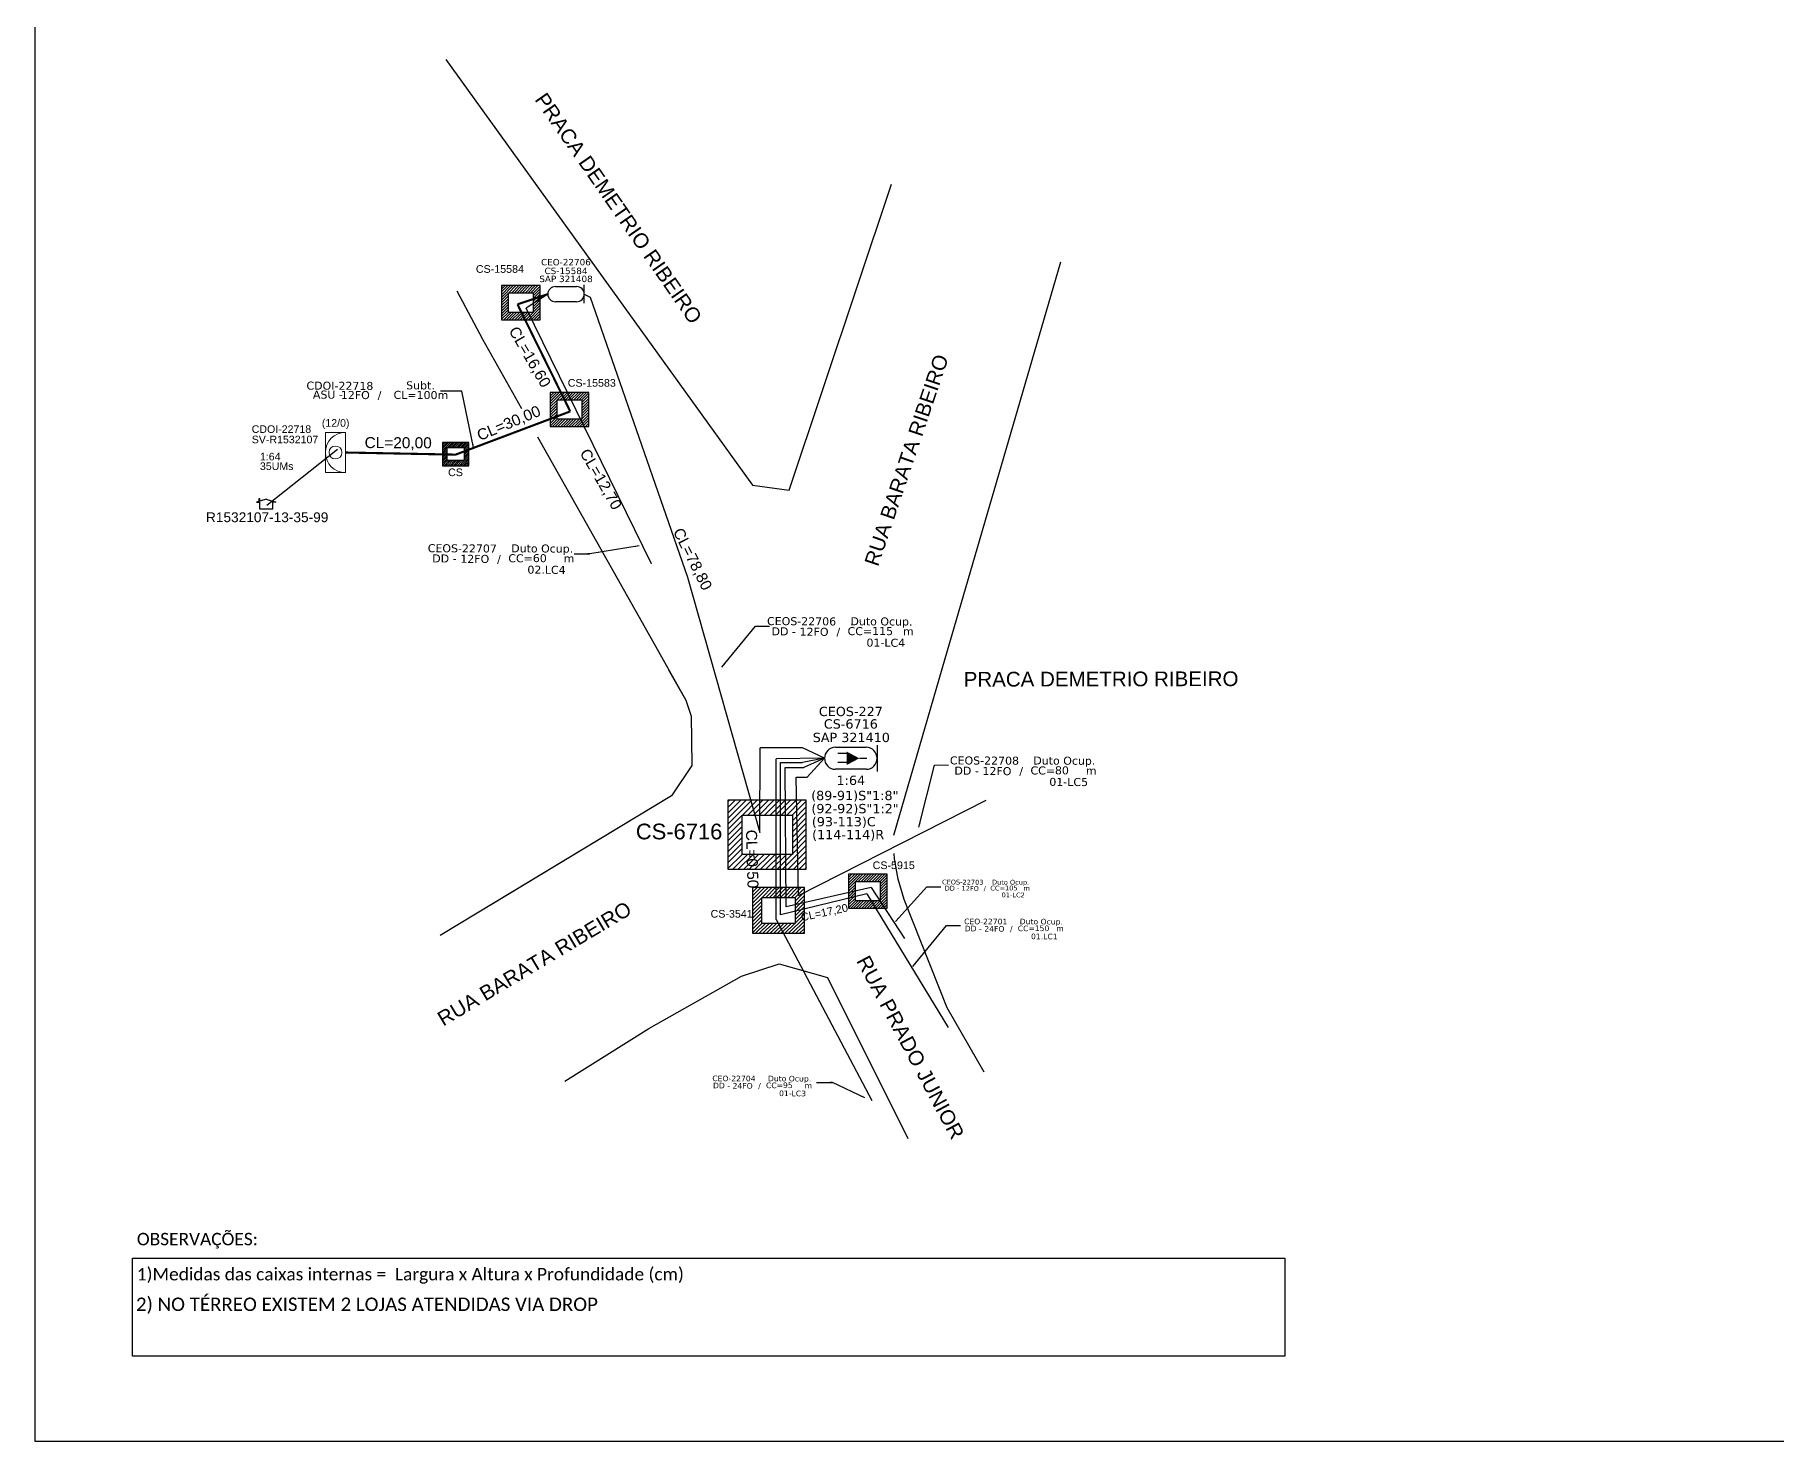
# Model space of a CAD drawing. Extents: x -4 to 837, y 1 to 595.
# Drawn here: x -3.8 to 416.7, y 1.3 to 340.7 of the extents above; entities that cross this region are included whole.
import ezdxf
from ezdxf.enums import TextEntityAlignment as Align

# ---------------------------------------------------------------- set-up
doc = ezdxf.new("R2010")
doc.units = 0
for name, color, linetype in [('10.0-Cartográfico', 4, 'Continuous'), ('10.1-Caixas Subterrâneas', 5, 'Continuous'), ('10.3-Nome das Ruas', 252, 'Continuous'), ('20.4-CEOS', 1, 'Continuous'), ('20.5-CEO', 1, 'Continuous'), ('CAP a instalar', 1, 'Continuous'), ('CD a instalar', 1, 'Continuous'), ('label_cabos', 7, 'Continuous'), ('Legenda', 1, 'Continuous'), ('METRAGEM', 92, 'Continuous'), ('Surveys Casinhas', 7, 'Continuous'), ('surveys legendas', 7, 'Continuous')]:
    doc.layers.add(name, color=color, linetype=linetype)
doc.layers.add("20.0-LEGENDA DOS CDO'S", color=1, linetype='Continuous', lineweight=0)
doc.layers.add('20.1-CDO_INTERIOR', color=1, linetype='Continuous', lineweight=0)
doc.layers.add('DROP DE CLIENTE', color=140, linetype='Continuous', plot=False)
doc.layers.add('EXTRA', color=50, linetype='Continuous', plot=False)
doc.styles.add('ARIAL', font='arial.ttf')
doc.styles.add('siredit', font='verdana.ttf')
doc.styles.add('WMF-Calibri0', font='calibri.ttf')
doc.linetypes.add('FENCELINE1', pattern='A,0.25,-0.1,[133,ltypeshp.shx,S=0.1,R=0,X=-0.1,Y=0],-0.1,1', length=1.45)
doc.dimstyles.new('CC', dxfattribs={"dimtxt": 0.8, "dimasz": 2, "dimexe": 0.18, "dimexo": 0.0625, "dimgap": 0.09, "dimtad": 0, "dimdec": 0, "dimrnd": 1, "dimzin": 0, "dimdsep": 46, "dimtxsty": 'siredit', "dimblk": 'NONE', "dimcen": 0, "dimse1": 1, "dimse2": 1, "dimsd1": 1, "dimsd2": 1, "dimclrt": 7, "dimadec": 0, "dimazin": 0, "dimtfac": 1, "dimtdec": 0, "dimtofl": 0, "dimtmove": 0, "dimatfit": 3, "dimfxl": 0, "dimtolj": 1, "dimtzin": 0, "dimarcsym": 0})

# ---------------------------------------------------------------- blocks, each defined once
blk = doc.blocks.new('SURVEY_SURVEY')
for p, q in [((0, 0.0000127), (-0.0000126, 0.000009)), ((-0.0000126, 0.000009), (-0.0000086, 0.000009)), ((-0.0000086, 0), (-0.0000086, 0.000009)), ((0.0000086, 0), (-0.0000086, 0)), ((0, 0.0000127), (0.0000126, 0.000009)), ((0.0000084, 0.0000132), (0.0000098, 0.0000132)), ((0.0000084, 0.0000103), (0.0000084, 0.0000132)), ((0.0000126, 0.000009), (0.0000086, 0.000009)), ((0.0000086, 0.000009), (0.0000086, 0)), ((0.0000098, 0.0000132), (0.0000098, 0.0000099))]:
    blk.add_line(p, q)
blk = doc.blocks.new('*X61')
at = {"color": 0, "linetype": 'Continuous'}
for p, q in [((-1.25, 0.34099), (-0.49099, 1.1)), ((-1.25, 0.517767), (-0.667767, 1.1)), ((-1.25, 0.694544), (-0.844544, 1.1)), ((-1.25, 0.87132), (-1.02132, 1.1)), ((-1.25, 1.048097), (-1.198097, 1.1)), ((-1.25, 0.164214), (-0.8035, 0.610714)), ((-0.789214, 0.625), (-0.314214, 1.1)), ((-0.612437, 0.625), (-0.137437, 1.1)), ((-0.43566, 0.625), (0.03934, 1.1)), ((-0.258883, 0.625), (0.216117, 1.1)), ((-0.082107, 0.625), (0.392893, 1.1)), ((0.09467, 0.625), (0.56967, 1.1)), ((0.271447, 0.625), (0.746447, 1.1)), ((0.448223, 0.625), (0.923223, 1.1)), ((0.625, 0.625), (1.1, 1.1)), ((0.801777, 0.625), (1.25, 1.073223)), ((0.8035, 0.449947), (1.25, 0.896447)), ((0.8035, 0.27317), (1.25, 0.71967)), ((-1.25, -0.012563), (-0.8035, 0.433937)), ((-1.25, -0.18934), (-0.8035, 0.25716)), ((-1.25, -0.366117), (-0.8035, 0.080383)), ((0.8035, 0.096393), (1.25, 0.542893)), ((0.8035, -0.080383), (1.25, 0.366117)), ((0.8035, -0.25716), (1.25, 0.18934)), ((0.8035, -0.433937), (1.25, 0.012563)), ((-1.25, -0.542893), (-0.8035, -0.096393)), ((-1.25, -0.71967), (-0.8035, -0.27317)), ((-1.25, -0.896447), (-0.8035, -0.449947)), ((0.49099, -1.1), (1.25, -0.34099)), ((0.667767, -1.1), (1.25, -0.517767)), ((0.8035, -0.610714), (1.25, -0.164214)), ((-1.25, -1.073223), (-0.801777, -0.625)), ((-1.1, -1.1), (-0.625, -0.625)), ((-0.923223, -1.1), (-0.448223, -0.625)), ((-0.746447, -1.1), (-0.271447, -0.625)), ((-0.56967, -1.1), (-0.09467, -0.625)), ((-0.392893, -1.1), (0.082107, -0.625)), ((-0.216117, -1.1), (0.258883, -0.625)), ((-0.03934, -1.1), (0.43566, -0.625)), ((0.137437, -1.1), (0.612437, -0.625)), ((0.314214, -1.1), (0.789214, -0.625)), ((0.844544, -1.1), (1.25, -0.694544)), ((1.02132, -1.1), (1.25, -0.87132)), ((1.198097, -1.1), (1.25, -1.048097))]:
    blk.add_line(p, q, dxfattribs=at)
blk = doc.blocks.new('MANHOLE_MQ')
at = {"color": 0, "linetype": 'Continuous'}
for p, q in [((0.00000623, 0.00000569), (-0.00000627, 0.00000569)), ((-0.00000627, 0.00000569), (-0.00000627, -0.00000531)), ((0.00000623, -0.00000531), (0.00000623, 0.00000569)), ((-0.00000404, 0.00000331), (0.00000399, 0.00000331)), ((-0.00000404, -0.00000294), (-0.00000404, 0.00000331)), ((0.00000399, 0.00000331), (0.00000399, -0.00000294)), ((-0.00000627, -0.00000531), (0.00000623, -0.00000531)), ((0.00000399, -0.00000294), (-0.00000404, -0.00000294)), ((0.00000399, -0.00000294), (0.00000399, -0.00000294))]:
    blk.add_line(p, q, dxfattribs=at)
at = {"color": 0, "linetype": 'Continuous', "xscale": 5e-06, "yscale": 5e-06, "zscale": 1e-05}
blk.add_blockref('*X61', (-0.00000002, 0.00000019), dxfattribs=at)
blk = doc.blocks.new('*U87')
at = {"layer": '20.4-CEOS', "color": 7, "style": 'siredit'}
for tag, p in [('FIBRAS_SPLITTER', (0, 0)), ('FIBRAS_TOP_C', (0, -4.13)), ('RESERVA_FINAIS', (0, -5.46))]:
    blk.add_attdef(tag, p, '', height=1.01, dxfattribs=at)
for tag, p, flags in [('ID_ATIVIDADE', (0, -6.77), 3), ('FATOR', (0, -8.09), 1), ('QTDE', (0, -9.4), 1), ('FID', (0, -10.71), 1)]:
    blk.add_attdef(tag, p, '', height=1.01, dxfattribs=dict(at, flags=flags))
blk = doc.blocks.new('*U86')
at = {"layer": '20.4-CEOS', "color": 7, "style": 'siredit'}
blk.add_attdef('FIBRAS_SPLITTER', (0, 0), '', height=1.01, dxfattribs=at)
for tag, p, flags in [('ID_ATIVIDADE', (0, -1.48), 3), ('FATOR', (0, -2.79), 3), ('QTDE', (0, -4.11), 1), ('FID', (0, -5.42), 1)]:
    blk.add_attdef(tag, p, '', height=1.01, dxfattribs=dict(at, flags=flags))
blk = doc.blocks.new('LEGENDA DOS CABOS')
at = {"layer": 'EXTRA', "color": 0, "style": 'siredit'}
for tag, p in [('ID', (4.6, 0.97)), ('XX', (9.03, 0.97))]:
    blk.add_attdef(tag, text='', height=0.48, rotation=359.69, dxfattribs=at).set_placement(p, align=Align.MIDDLE_CENTER)
at = {"layer": 'Legenda', "color": 0, "style": 'siredit'}
for tag, p in [('TIPO_CABO', (1.31, 0)), ('CABO', (4.69, -0.05)), ('/', (6.81, -0.05)), ('METROS', (10.03, -0.05))]:
    blk.add_attdef(tag, text='', height=0.8, rotation=359.69, dxfattribs=at).set_placement(p, align=Align.MIDDLE_CENTER)
blk = doc.blocks.new('_None')
blk = doc.blocks.new('Inst CB DT OCUP CFOA-SM-DD-S-12')
at = {"layer": 'label_cabos', "color": 0, "style": 'siredit'}
for tag, flags, p in [('ID_ATIVIDADE', 3, (1.31, 2.67)), ('FATOR', 1, (11.56, 2.55))]:
    blk.add_attdef(tag, text='', height=1, rotation=359.69, dxfattribs=dict(at, flags=flags)).set_placement(p, align=Align.MIDDLE_CENTER)
for tag, p in [('TIPO_CABO', (1.11, 0)), ('DESTINO_CABO', (3.13, 1.26)), ('CABO', (4.69, -0.05)), ('/', (7.71, -0.05)), ('LANCE', (10.41, 0.02)), ('TIPO_CABO', (13.11, 1.24)), ('UND', (16.46, 0)), ('FID', (13.65, -1.41))]:
    blk.add_attdef(tag, text='', height=1, rotation=359.69, dxfattribs=at).set_placement(p, align=Align.MIDDLE_CENTER)
blk.add_attdef('QTDE', (11.93, -0.45), '', height=1, rotation=359.69, dxfattribs=at)
blk = doc.blocks.new('Inst CB DT OCUP CFOA-SM-DD-G-24')
at = {"layer": 'label_cabos', "color": 0, "style": 'siredit'}
for tag, flags, p in [('ID_ATIVIDADE', 3, (1.31, 2.67)), ('FATOR', 1, (11.56, 2.55))]:
    blk.add_attdef(tag, text='', height=1, rotation=359.69, dxfattribs=dict(at, flags=flags)).set_placement(p, align=Align.MIDDLE_CENTER)
for tag, p in [('TIPO_CABO', (1.11, 0)), ('DESTINO_CABO', (3.13, 1.26)), ('CABO', (4.69, -0.05)), ('/', (7.71, -0.05)), ('LANCE', (10.41, 0.02)), ('TIPO_CABO', (13.11, 1.24)), ('UND', (16.46, 0)), ('FID', (13.65, -1.41))]:
    blk.add_attdef(tag, text='', height=1, rotation=359.69, dxfattribs=at).set_placement(p, align=Align.MIDDLE_CENTER)
blk.add_attdef('QTDE', (11.93, -0.45), '', height=1, rotation=359.69, dxfattribs=at)

msp = doc.modelspace()

# ---------------------------------------------------------------- linework, layer by layer
for p, q in [((-3.83, 595.26), (-3.83, 1.26)), ((-3.83, 1.26), (837.17, 1.26))]:
    msp.add_line(p, q)
for points in [[(99.32, 254.66), (94.09, 254.66)], [(126.39, 215.41), (130.21, 215.42), (129.66, 215.42)], [(170.2, 197.92), (173.58, 197.93)], [(216.79, 164.36), (213.41, 164.37)], [(211.55, 135), (214.94, 135)], [(216.33, 125.67), (219.71, 125.67)], [(184.94, 87.81), (188.77, 87.82), (188.21, 87.82)]]:
    msp.add_lwpolyline(points)
at = {"color": 0}
msp.add_lwpolyline([(19.73, 45.46), (297.98, 45.46), (297.98, 21.75), (19.73, 21.75)], close=True, dxfattribs=at)
at = {"layer": '10.0-Cartográfico'}
for points in [[(95.42, 334.72), (169.47, 231.95)], [(178.31, 230.74), (203.04, 304.66)], [(215.29, 187.66), (243.9, 285.87)], [(98.11, 278.92), (104.27, 267.25)], [(104.27, 267.25), (113.72, 250.47)], [(117.57, 243.63), (146.03, 193.1)], [(169.47, 231.95), (178.31, 230.74)], [(146.03, 193.1), (153.37, 180.08), (154.66, 176.25), (154.74, 170.5), (154.82, 164.36), (149.95, 157.02), (94.07, 123.33)], [(149.22, 187.44), (153.37, 180.08), (154.66, 176.25), (154.74, 170.5), (154.82, 164.36), (149.95, 157.02), (106.2, 130.64)], [(203.6, 147.53), (215.29, 187.66)], [(216.47, 105.83), (206.09, 132.01), (204.64, 136.87), (203.75, 141.82), (203.66, 143.07)], [(124.17, 88.13), (144.45, 100.84), (166.84, 113.51), (175.95, 116.44), (187.58, 113.18), (206.99, 74.29)], [(225.45, 90.29), (216.47, 105.83)]]:
    msp.add_lwpolyline(points, dxfattribs=at)
at = {"layer": '20.1-CDO_INTERIOR', "lineweight": 18}
msp.add_lwpolyline([(66.34, 235), (66.34, 244.72), (71.2, 244.73), (71.21, 235)], close=True, dxfattribs=at)
msp.add_circle((68.77, 239.86), 1.56, dxfattribs=at)
msp.add_arc((71.2, 239.86), 4.86, 90.0276, 270.0276, dxfattribs=at)
at = {"layer": '20.4-CEOS', "color": 7}
for p, q in [((189.5, 168.71), (196.93, 168.71)), ((196.93, 163.41), (189.5, 163.41))]:
    msp.add_line(p, q, dxfattribs=at)
for points in [[(199.58, 169.25), (199.58, 162.87)], [(192.34, 167.21), (190.08, 167.21)], [(192.34, 165.01), (190.08, 165.01)], [(195.27, 166.06), (197.05, 166.06)]]:
    msp.add_lwpolyline(points, dxfattribs=at)
msp.add_lwpolyline([(195.27, 166.06, 0, 3.27, 0), (192.2, 166.06, 3.27, 3.27, 0)], format="xyseb", dxfattribs=at)
for centre, start, end in [((189.5, 166.06), 90, 270), ((196.93, 166.06), 270, 90)]:
    msp.add_arc(centre, 2.65, start, end, dxfattribs=at)
at = {"layer": '20.5-CEO', "color": 5}
for p, q in [((121.87, 279.92), (127.01, 279.92)), ((127.01, 276.26), (121.87, 276.26))]:
    msp.add_line(p, q, dxfattribs=at)
msp.add_lwpolyline([(128.84, 275.88), (128.84, 280.3)], dxfattribs=at)
for centre, start, end in [((121.87, 278.09), 90, 270), ((127.01, 278.09), 270, 90)]:
    msp.add_arc(centre, 1.83, start, end, dxfattribs=at)
at = {"layer": 'CAP a instalar', "color": 7, "ltscale": 5}
for p, q in [((120.03, 278.09), (114.85, 274.73)), ((128.84, 278.09), (130.26, 277.36)), ((145.11, 213.02), (114.85, 274.73)), ((130.26, 277.36), (153.81, 209.79)), ((145.11, 213.02), (145.11, 213.02)), ((153.81, 209.79), (171.25, 148.17)), ((171.25, 148.17), (171.3, 168.57)), ((181.52, 168.57), (171.3, 168.57)), ((186.86, 166.06), (181.52, 168.57)), ((175.15, 127.19), (175.16, 165.92)), ((186.86, 166.06), (175.16, 165.92)), ((176.27, 165.01), (181.52, 165.01)), ((176.27, 128.25), (176.27, 165.01)), ((186.86, 166.06), (181.52, 165.01)), ((186.86, 166.06), (181.88, 163.87)), ((186.86, 166.06), (182.7, 161.48)), ((177.37, 163.87), (181.88, 163.87)), ((177.57, 130.18), (177.37, 163.87)), ((180.05, 161.48), (182.7, 161.48)), ((180.55, 132.93), (180.05, 161.48)), ((180.55, 132.93), (225.91, 155.97)), ((198.12, 134.86), (177.57, 130.18)), ((198.12, 134.86), (198.12, 134.86)), ((198.12, 134.86), (206.17, 122.56)), ((197.05, 133.35), (176.27, 128.25)), ((197.05, 133.35), (216.7, 101.13)), ((175.15, 127.19), (198.26, 83.51))]:
    msp.add_line(p, q, dxfattribs=at)
at = {"layer": 'CAP a instalar', "ltscale": 5, "const_width": 0.508}
msp.add_lwpolyline([(201.23, 141.3), (201.23, 141.3)], dxfattribs=at)
at = {"layer": 'CD a instalar', "color": 1, "linetype": 'FENCELINE1', "ltscale": 5, "const_width": 0.513}
for points in [[(120.03, 278.09), (114.39, 276.17)], [(114.39, 276.17), (112.72, 275.61)], [(112.72, 275.61), (125.46, 249.78)], [(71.2, 239.86), (97.78, 239.35), (97.78, 239.35), (125.46, 249.78)]]:
    msp.add_lwpolyline(points, dxfattribs=at)
at = {"layer": 'DROP DE CLIENTE'}
msp.add_lwpolyline([(69.29, 240.59), (52.23, 227.06)], dxfattribs=at)

# ---------------------------------------------------------------- block references
at = {"color": 0, "lineweight": 0}
ref = msp.add_blockref('Inst CB DT OCUP CFOA-SM-DD-S-12', (93.35, 214.29), dxfattribs=dict(at, xscale=1.932729432837377, yscale=1.932729432837377, zscale=1.531905200573256))
ref.add_attrib('DESTINO_CABO', 'CEOS-22707', dxfattribs={"layer": 'label_cabos', "color": 0, "height": 1.933, "rotation": 359.69, "style": 'siredit', "oblique": 360}).set_placement((99.4, 216.73), align=Align.MIDDLE_CENTER)
ref.add_attrib('TIPO_CABO', 'Duto Ocup.', dxfattribs={"layer": 'label_cabos', "color": 0, "height": 1.933, "rotation": 359.69, "style": 'siredit', "oblique": 360}).set_placement((118.68, 216.7), align=Align.MIDDLE_CENTER)
ref.add_attrib('/', '/', dxfattribs={"layer": 'label_cabos', "color": 0, "height": 1.93, "rotation": 359.69, "style": 'siredit', "oblique": 360}).set_placement((108.26, 214.19), align=Align.MIDDLE_CENTER)
ref.add_attrib('FID', '02.LC4', dxfattribs={"layer": 'label_cabos', "color": 0, "height": 1.933, "rotation": 359.69, "style": 'siredit', "oblique": 360}).set_placement((119.73, 211.56), align=Align.MIDDLE_CENTER)
ref.add_attrib('LANCE', 'CC=', dxfattribs={"layer": 'label_cabos', "color": 0, "height": 1.933, "rotation": 359.69, "style": 'siredit', "oblique": 360}).set_placement((113.47, 214.33), align=Align.MIDDLE_CENTER)
ref.add_attrib('UND', 'm', dxfattribs={"layer": 'label_cabos', "color": 0, "height": 1.93, "rotation": 359.69, "style": 'siredit', "oblique": 360}).set_placement((125.17, 214.29), align=Align.MIDDLE_CENTER)
ref.add_attrib('CABO', '12FO', dxfattribs={"layer": 'label_cabos', "color": 0, "height": 1.933, "rotation": 359.69, "style": 'siredit', "oblique": 360}).set_placement((102.41, 214.19), align=Align.MIDDLE_CENTER)
ref.add_attrib('TIPO_CABO', 'DD - ', dxfattribs={"layer": 'label_cabos', "color": 0, "height": 1.933, "rotation": 359.69, "style": 'siredit', "oblique": 360}).set_placement((95.5, 214.28), align=Align.MIDDLE_CENTER)
ref.add_attrib('QTDE', '60', (116.41, 213.41), dxfattribs={"layer": 'label_cabos', "color": 0, "height": 1.933, "rotation": 359.69, "style": 'siredit', "oblique": 360})
ref = msp.add_blockref('Inst CB DT OCUP CFOA-SM-DD-S-12', (175.28, 196.7), dxfattribs=dict(at, xscale=1.932729432837377, yscale=1.932729432837377, zscale=1.531905200573256))
ref.add_attrib('DESTINO_CABO', 'CEOS-22706', dxfattribs={"layer": 'label_cabos', "color": 0, "height": 1.933, "rotation": 359.69, "style": 'siredit', "oblique": 360}).set_placement((181.33, 199.14), align=Align.MIDDLE_CENTER)
ref.add_attrib('TIPO_CABO', 'Duto Ocup.', dxfattribs={"layer": 'label_cabos', "color": 0, "height": 1.933, "rotation": 359.69, "style": 'siredit', "oblique": 360}).set_placement((200.61, 199.1), align=Align.MIDDLE_CENTER)
ref.add_attrib('/', '/', dxfattribs={"layer": 'label_cabos', "color": 0, "height": 1.93, "rotation": 359.69, "style": 'siredit', "oblique": 360}).set_placement((190.19, 196.6), align=Align.MIDDLE_CENTER)
ref.add_attrib('FID', '01-LC4', dxfattribs={"layer": 'label_cabos', "color": 0, "height": 1.933, "rotation": 359.69, "style": 'siredit', "oblique": 360}).set_placement((201.66, 193.96), align=Align.MIDDLE_CENTER)
ref.add_attrib('LANCE', 'CC=', dxfattribs={"layer": 'label_cabos', "color": 0, "height": 1.933, "rotation": 359.69, "style": 'siredit', "oblique": 360}).set_placement((195.4, 196.74), align=Align.MIDDLE_CENTER)
ref.add_attrib('UND', 'm', dxfattribs={"layer": 'label_cabos', "color": 0, "height": 1.93, "rotation": 359.69, "style": 'siredit', "oblique": 360}).set_placement((207.1, 196.7), align=Align.MIDDLE_CENTER)
ref.add_attrib('CABO', '12FO', dxfattribs={"layer": 'label_cabos', "color": 0, "height": 1.933, "rotation": 359.69, "style": 'siredit', "oblique": 360}).set_placement((184.34, 196.6), align=Align.MIDDLE_CENTER)
ref.add_attrib('TIPO_CABO', 'DD - ', dxfattribs={"layer": 'label_cabos', "color": 0, "height": 1.933, "rotation": 359.69, "style": 'siredit', "oblique": 360}).set_placement((177.43, 196.69), align=Align.MIDDLE_CENTER)
ref.add_attrib('QTDE', '115', (198.34, 195.82), dxfattribs={"layer": 'label_cabos', "color": 0, "height": 1.933, "rotation": 359.69, "style": 'siredit', "oblique": 360})
ref = msp.add_blockref('Inst CB DT OCUP CFOA-SM-DD-S-12', (219.44, 163.08), dxfattribs=dict(at, xscale=1.932729432837377, yscale=1.932729432837377, zscale=1.531905200573256))
ref.add_attrib('DESTINO_CABO', 'CEOS-22708', dxfattribs={"layer": 'label_cabos', "color": 0, "height": 1.933, "rotation": 359.69, "style": 'siredit', "oblique": 360}).set_placement((225.49, 165.52), align=Align.MIDDLE_CENTER)
ref.add_attrib('TIPO_CABO', 'Duto Ocup.', dxfattribs={"layer": 'label_cabos', "color": 0, "height": 1.933, "rotation": 359.69, "style": 'siredit', "oblique": 360}).set_placement((244.77, 165.49), align=Align.MIDDLE_CENTER)
ref.add_attrib('/', '/', dxfattribs={"layer": 'label_cabos', "color": 0, "height": 1.93, "rotation": 359.69, "style": 'siredit', "oblique": 360}).set_placement((234.35, 162.98), align=Align.MIDDLE_CENTER)
ref.add_attrib('FID', '01-LC5', dxfattribs={"layer": 'label_cabos', "color": 0, "height": 1.933, "rotation": 359.69, "style": 'siredit', "oblique": 360}).set_placement((245.82, 160.35), align=Align.MIDDLE_CENTER)
ref.add_attrib('LANCE', 'CC=', dxfattribs={"layer": 'label_cabos', "color": 0, "height": 1.933, "rotation": 359.69, "style": 'siredit', "oblique": 360}).set_placement((239.56, 163.12), align=Align.MIDDLE_CENTER)
ref.add_attrib('UND', 'm', dxfattribs={"layer": 'label_cabos', "color": 0, "height": 1.93, "rotation": 359.69, "style": 'siredit', "oblique": 360}).set_placement((251.26, 163.08), align=Align.MIDDLE_CENTER)
ref.add_attrib('CABO', '12FO', dxfattribs={"layer": 'label_cabos', "color": 0, "height": 1.933, "rotation": 359.69, "style": 'siredit', "oblique": 360}).set_placement((228.5, 162.98), align=Align.MIDDLE_CENTER)
ref.add_attrib('TIPO_CABO', 'DD - ', dxfattribs={"layer": 'label_cabos', "color": 0, "height": 1.933, "rotation": 359.69, "style": 'siredit', "oblique": 360}).set_placement((221.59, 163.07), align=Align.MIDDLE_CENTER)
ref.add_attrib('QTDE', '80', (242.5, 162.2), dxfattribs={"layer": 'label_cabos', "color": 0, "height": 1.933, "rotation": 359.69, "style": 'siredit', "oblique": 360})
ref = msp.add_blockref('Inst CB DT OCUP CFOA-SM-DD-S-12', (216.61, 134.72), dxfattribs=dict(at, xscale=1.159121606657579, yscale=1.159121606657579, zscale=1.319371496456547))
ref.add_attrib('DESTINO_CABO', 'CEOS-22703', dxfattribs={"layer": 'label_cabos', "color": 0, "height": 1.159, "rotation": 359.69, "style": 'siredit', "oblique": 360}).set_placement((220.24, 136.18), align=Align.MIDDLE_CENTER)
ref.add_attrib('TIPO_CABO', 'Duto Ocup.', dxfattribs={"layer": 'label_cabos', "color": 0, "height": 1.159, "rotation": 359.69, "style": 'siredit', "oblique": 360}).set_placement((231.8, 136.16), align=Align.MIDDLE_CENTER)
ref.add_attrib('/', '/', dxfattribs={"layer": 'label_cabos', "color": 0, "height": 1.16, "rotation": 359.69, "style": 'siredit', "oblique": 360}).set_placement((225.55, 134.66), align=Align.MIDDLE_CENTER)
ref.add_attrib('FID', '01-LC2', dxfattribs={"layer": 'label_cabos', "color": 0, "height": 1.159, "rotation": 359.69, "style": 'siredit', "oblique": 360}).set_placement((232.43, 133.08), align=Align.MIDDLE_CENTER)
ref.add_attrib('LANCE', 'CC=', dxfattribs={"layer": 'label_cabos', "color": 0, "height": 1.159, "rotation": 359.69, "style": 'siredit', "oblique": 360}).set_placement((228.68, 134.74), align=Align.MIDDLE_CENTER)
ref.add_attrib('UND', 'm', dxfattribs={"layer": 'label_cabos', "color": 0, "height": 1.16, "rotation": 359.69, "style": 'siredit', "oblique": 360}).set_placement((235.69, 134.72), align=Align.MIDDLE_CENTER)
ref.add_attrib('CABO', '12FO', dxfattribs={"layer": 'label_cabos', "color": 0, "height": 1.159, "rotation": 359.69, "style": 'siredit', "oblique": 360}).set_placement((222.04, 134.66), align=Align.MIDDLE_CENTER)
ref.add_attrib('TIPO_CABO', 'DD - ', dxfattribs={"layer": 'label_cabos', "color": 0, "height": 1.159, "rotation": 359.69, "style": 'siredit', "oblique": 360}).set_placement((217.9, 134.71), align=Align.MIDDLE_CENTER)
ref.add_attrib('QTDE', '105', (230.44, 134.19), dxfattribs={"layer": 'label_cabos', "color": 0, "height": 1.159, "rotation": 359.69, "style": 'siredit', "oblique": 360})
ref = msp.add_blockref('Inst CB DT OCUP CFOA-SM-DD-G-24', (221.58, 124.98), dxfattribs=dict(at, xscale=1.345837219372496, yscale=1.345837219372496, zscale=1.345837219372496))
ref.add_attrib('DESTINO_CABO', 'CEO-22701', dxfattribs={"layer": 'label_cabos', "color": 0, "height": 1.346, "rotation": 359.69, "style": 'siredit'}).set_placement((225.79, 126.68), align=Align.MIDDLE_CENTER)
ref.add_attrib('TIPO_CABO', 'Duto Ocup.', dxfattribs={"layer": 'label_cabos', "color": 0, "height": 1.346, "rotation": 359.69, "style": 'siredit'}).set_placement((239.22, 126.65), align=Align.MIDDLE_CENTER)
ref.add_attrib('/', '/', dxfattribs={"layer": 'label_cabos', "color": 0, "height": 1.35, "rotation": 359.69, "style": 'siredit'}).set_placement((231.96, 124.91), align=Align.MIDDLE_CENTER)
ref.add_attrib('FID', '01.LC1', dxfattribs={"layer": 'label_cabos', "color": 0, "height": 1.346, "rotation": 359.69, "style": 'siredit'}).set_placement((239.94, 123.07), align=Align.MIDDLE_CENTER)
ref.add_attrib('LANCE', 'CC=', dxfattribs={"layer": 'label_cabos', "color": 0, "height": 1.346, "rotation": 359.69, "style": 'siredit'}).set_placement((235.59, 125.01), align=Align.MIDDLE_CENTER)
ref.add_attrib('UND', 'm', dxfattribs={"layer": 'label_cabos', "color": 0, "height": 1.35, "rotation": 359.69, "style": 'siredit'}).set_placement((243.73, 124.98), align=Align.MIDDLE_CENTER)
ref.add_attrib('CABO', '24FO', dxfattribs={"layer": 'label_cabos', "color": 0, "height": 1.346, "rotation": 359.69, "style": 'siredit'}).set_placement((227.88, 124.91), align=Align.MIDDLE_CENTER)
ref.add_attrib('TIPO_CABO', 'DD - ', dxfattribs={"layer": 'label_cabos', "color": 0, "height": 1.346, "rotation": 359.69, "style": 'siredit'}).set_placement((223.07, 124.97), align=Align.MIDDLE_CENTER)
ref.add_attrib('QTDE', '150', (237.63, 124.37), dxfattribs={"layer": 'label_cabos', "color": 0, "height": 1.346, "rotation": 359.69, "style": 'siredit'})
ref = msp.add_blockref('Inst CB DT OCUP CFOA-SM-DD-G-24', (160.78, 87.09), dxfattribs=dict(at, xscale=1.345837219372496, yscale=1.345837219372496, zscale=1.345837219372496))
ref.add_attrib('DESTINO_CABO', 'CEO-22704', dxfattribs={"layer": 'label_cabos', "color": 0, "height": 1.346, "rotation": 359.69, "style": 'siredit'}).set_placement((164.99, 88.79), align=Align.MIDDLE_CENTER)
ref.add_attrib('TIPO_CABO', 'Duto Ocup.', dxfattribs={"layer": 'label_cabos', "color": 0, "height": 1.346, "rotation": 359.69, "style": 'siredit'}).set_placement((178.42, 88.76), align=Align.MIDDLE_CENTER)
ref.add_attrib('/', '/', dxfattribs={"layer": 'label_cabos', "color": 0, "height": 1.35, "rotation": 359.69, "style": 'siredit'}).set_placement((171.16, 87.02), align=Align.MIDDLE_CENTER)
ref.add_attrib('FID', '01-LC3', dxfattribs={"layer": 'label_cabos', "color": 0, "height": 1.346, "rotation": 359.69, "style": 'siredit'}).set_placement((179.15, 85.19), align=Align.MIDDLE_CENTER)
ref.add_attrib('LANCE', 'CC=', dxfattribs={"layer": 'label_cabos', "color": 0, "height": 1.346, "rotation": 359.69, "style": 'siredit'}).set_placement((174.79, 87.12), align=Align.MIDDLE_CENTER)
ref.add_attrib('UND', 'm', dxfattribs={"layer": 'label_cabos', "color": 0, "height": 1.35, "rotation": 359.69, "style": 'siredit'}).set_placement((182.94, 87.09), align=Align.MIDDLE_CENTER)
ref.add_attrib('CABO', '24FO', dxfattribs={"layer": 'label_cabos', "color": 0, "height": 1.346, "rotation": 359.69, "style": 'siredit'}).set_placement((167.09, 87.02), align=Align.MIDDLE_CENTER)
ref.add_attrib('TIPO_CABO', 'DD - ', dxfattribs={"layer": 'label_cabos', "color": 0, "height": 1.346, "rotation": 359.69, "style": 'siredit'}).set_placement((162.28, 87.08), align=Align.MIDDLE_CENTER)
ref.add_attrib('QTDE', '95', (176.83, 86.48), dxfattribs={"layer": 'label_cabos', "color": 0, "height": 1.346, "rotation": 359.69, "style": 'siredit'})
at = {"layer": '10.1-Caixas Subterrâneas', "color": 30, "rotation": 180.0000000000633}
for p, xscale, yscale, zscale in [((113.51, 276.16), 747934.2222527863, 747934.2222527863, 747934.2222527863), ((125.27, 250.38), 747934.2222527863, 747934.2222527863, 747934.2222527863), ((97.79, 239.58), 508897.0846677283, 508897.0846677283, 508897.0846677283), ((172.98, 147.89), 1513563.574365666, 1513563.574365666, 1513563.574365666), ((175.71, 129.54), 1002982.751144226, 1002982.751144226, 1002982.751144226), ((197.3, 134.16), 747934.2222527863, 747934.2222527863, 747934.2222527863)]:
    msp.add_blockref('MANHOLE_MQ', p, dxfattribs=dict(at, xscale=xscale, yscale=yscale, zscale=zscale))
at = {"layer": '20.4-CEOS', "color": 0, "lineweight": 0}
ref = msp.add_blockref('*U87', (183.64, 155.96), dxfattribs=dict(at, xscale=2.221443552953525, yscale=2.221443552953525, zscale=2.221443552953525))
ref.add_attrib('FIBRAS_SPLITTER', '(89-91)S"1:8"', (183.64, 155.96), dxfattribs={"color": 7, "height": 2.2429, "style": 'siredit'})
ref.add_attrib('FIBRAS_TOP_C', '(93-113)C', (183.8, 149.65), dxfattribs={"color": 7, "height": 2.243, "style": 'siredit'})
ref.add_attrib('RESERVA_FINAIS', '(114-114)R', (183.86, 146.54), dxfattribs={"color": 7, "height": 2.243, "style": 'siredit'})
at = {"layer": '20.4-CEOS', "color": 0, "lineweight": 0, "xscale": 2.221443552953525, "yscale": 2.221443552953525, "zscale": 2.221443552953525}
msp.add_blockref('*U86', (183.69, 152.8), dxfattribs=at).add_auto_attribs({'FIBRAS_SPLITTER': '(92-92)S"1:2"'})
at = {"layer": 'label_cabos', "color": 0, "lineweight": 0}
ref = msp.add_blockref('LEGENDA DOS CABOS', (61.64, 252.82), dxfattribs=dict(at, xscale=1.932727291873025, yscale=1.932727291873025, zscale=1.932727291873025))
ref.add_attrib('ID', 'CDOI-22718', dxfattribs={"color": 0, "height": 1.933, "rotation": 359.69, "style": 'siredit'}).set_placement((69.84, 255.97), align=Align.MIDDLE_CENTER)
ref.add_attrib('CABO', '12FO', dxfattribs={"color": 0, "height": 1.933, "rotation": 359.69, "style": 'siredit'}).set_placement((73.56, 253.74), align=Align.MIDDLE_CENTER)
ref.add_attrib('METROS', 'CL=100m', dxfattribs={"color": 0, "height": 1.933, "rotation": 359.69, "style": 'siredit'}).set_placement((89.4, 253.74), align=Align.MIDDLE_CENTER)
ref.add_attrib('XX', 'Subt.', dxfattribs={"color": 0, "height": 1.933, "rotation": 359.69, "style": 'siredit'}).set_placement((89.3, 256.06), align=Align.MIDDLE_CENTER)
ref.add_attrib('/', '/', dxfattribs={"color": 0, "height": 1.93, "rotation": 359.69, "style": 'siredit'}).set_placement((79.41, 253.74), align=Align.MIDDLE_CENTER)
ref.add_attrib('TIPO_CABO', 'ASU -', dxfattribs={"color": 0, "height": 1.933, "rotation": 359.69, "style": 'siredit'}).set_placement((66.94, 253.83), align=Align.MIDDLE_CENTER)
at = {"layer": 'Surveys Casinhas', "xscale": -184925.4523988073, "yscale": 184925.4523988122, "zscale": 184925.4523988121, "rotation": 359.8618444730036}
msp.add_blockref('SURVEY_SURVEY', (52.03, 226.24), dxfattribs=at)

# ---------------------------------------------------------------- texts
at = {"color": 10, "style": 'WMF-Calibri0'}
msp.add_text('2) NO TÉRREO EXISTEM 2 LOJAS ATENDIDAS VIA DROP', height=3.24, dxfattribs=at).set_placement((20.59, 32.67))
at = {"char_height": 3, "width": 277.1819, "attachment_point": 1, "style": 'WMF-Calibri0'}
for s, insert in [('OBSERVAÇÕES:', (20.8, 51.53)), ('1)Medidas das caixas internas =  Largura x Altura x Profundidade (cm)', (20.8, 43.06))]:
    msp.add_mtext(s, dxfattribs=dict(at, insert=insert))
at = {"layer": '10.1-Caixas Subterrâneas', "color": 30, "style": 'ARIAL'}
for s, height, p in [('CS-15584', 1.846, (102.67, 283.23)), ('CS-15583', 1.846, (124.86, 255.74)), ('CS', 1.846, (95.95, 234.16)), ('CS-6716', 3.786, (141.31, 146.5)), ('CS-5915', 1.846, (198.48, 139.32)), ('CS-3541', 1.846, (159.35, 127.61))]:
    msp.add_text(s, height=height, dxfattribs=at).set_placement(p)
at = {"layer": '10.3-Nome das Ruas', "style": 'ARIAL'}
for s, rotation, p in [('PRACA DEMETRIO RIBEIRO', 304.7767, (116.74, 325.05)), ('RUA BARATA RIBEIRO', 71.3198, (199.77, 212.16)), ('PRACA DEMETRIO RIBEIRO', 0.1147, (220.46, 183.36)), ('RUA BARATA RIBEIRO', 30.8559, (94.78, 101.29)), ('RUA PRADO JUNIOR', 298.0682, (194.46, 117.2))]:
    msp.add_text(s, height=3.548, rotation=rotation, dxfattribs=at).set_placement(p)
at = {"layer": "20.0-LEGENDA DOS CDO'S", "color": 1, "style": 'ARIAL'}
for s, height, p in [('CDOI-22718', 1.831, (48.54, 244.59)), ('SV-R1532107', 1.8306, (48.55, 242.09)), ('1:64', 1.831, (50.52, 237.96)), ('35UMs', 1.831, (50.52, 235.64))]:
    msp.add_text(s, height=height, rotation=359.9724, dxfattribs=at).set_placement(p)
msp.add_text('              (12/0)', height=1.8306, rotation=359.9724, dxfattribs=at).set_placement((63.84, 246.09), align=Align.CENTER)
at = {"layer": '20.4-CEOS', "color": 5, "style": 'siredit'}
msp.add_text('CEO-22706', height=1.547, dxfattribs=at).set_placement((124.42, 286.58), align=Align.TOP_CENTER)
at = {"layer": '20.4-CEOS', "color": 7, "style": 'siredit'}
for s, p in [('CEOS-227', (193.22, 178.49)), ('CS-6716', (193.22, 175.48)), ('SAP 321410', (193.33, 172.22)), ('1:64', (193.22, 161.87))]:
    msp.add_text(s, height=2.243, dxfattribs=at).set_placement(p, align=Align.TOP_CENTER)
at = {"layer": '20.5-CEO', "color": 5, "style": 'siredit'}
for s, p in [('SAP 321408', (124.44, 282.54)), ('CS-15584', (124.44, 284.47))]:
    msp.add_text(s, height=1.553, dxfattribs=at).set_placement(p, align=Align.TOP_CENTER)
at = {"layer": 'METRAGEM', "style": 'ARIAL'}
for tag, height, rotation, p in [('CL=16,60', 2.661, 300.1099, (114.59, 262.27)), ('CL=30,00', 2.661, 22.7085, (111.11, 245.75)), ('CL=20,00', 2.661, 359.8065, (83.91, 240.9)), ('CL=12,70', 2.661, 300.1099, (131.73, 232.76)), ('CL=78,80', 2.661, 296.6931, (153.85, 213.56)), ('CL=0,50', 2.661, 271.6096, (168.08, 141.72)), ('CL=17,20', 1.894, 12.0751, (187.03, 127.94))]:
    msp.add_attdef(tag, text='(XX/YY)', height=height, rotation=rotation, dxfattribs=at).set_placement(p, align=Align.CENTER)
at = {"layer": 'surveys legendas', "style": 'ARIAL'}
msp.add_text(' R1532107-13-35-99', height=2.3637, dxfattribs=at).set_placement((36.58, 223.05))

# ---------------------------------------------------------------- leaders
at = {"layer": 'label_cabos'}
for points in [[(102.13, 241.03), (99.32, 254.66)], [(142.14, 217.36), (130.21, 215.42)], [(162.08, 188.05), (170.2, 197.92)], [(209.66, 149.42), (213.41, 164.37)], [(203.98, 126.71), (211.55, 135)], [(208.2, 115.79), (216.33, 125.67)], [(196.6, 84.11), (188.77, 87.82)]]:
    msp.add_leader(points, dimstyle='CC', override={"dimasz": 1, "dimgap": 0.09, "dimtad": 0}, dxfattribs=at)

doc.saveas('drawing.dxf')
